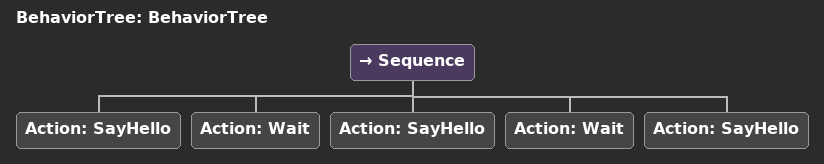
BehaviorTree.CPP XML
<?xml version="1.0" encoding="UTF-8"?>
<root BTCPP_format="3"
      main_tree_to_execute="BehaviorTree">
  <BehaviorTree ID="BehaviorTree">
    <Sequence>
      <Action ID="SayHello"/>
      <Action ID="Wait"/>
      <Action ID="SayHello"/>
      <Action ID="Wait"/>
      <Action ID="SayHello"/>
    </Sequence>
  </BehaviorTree>

</root>
